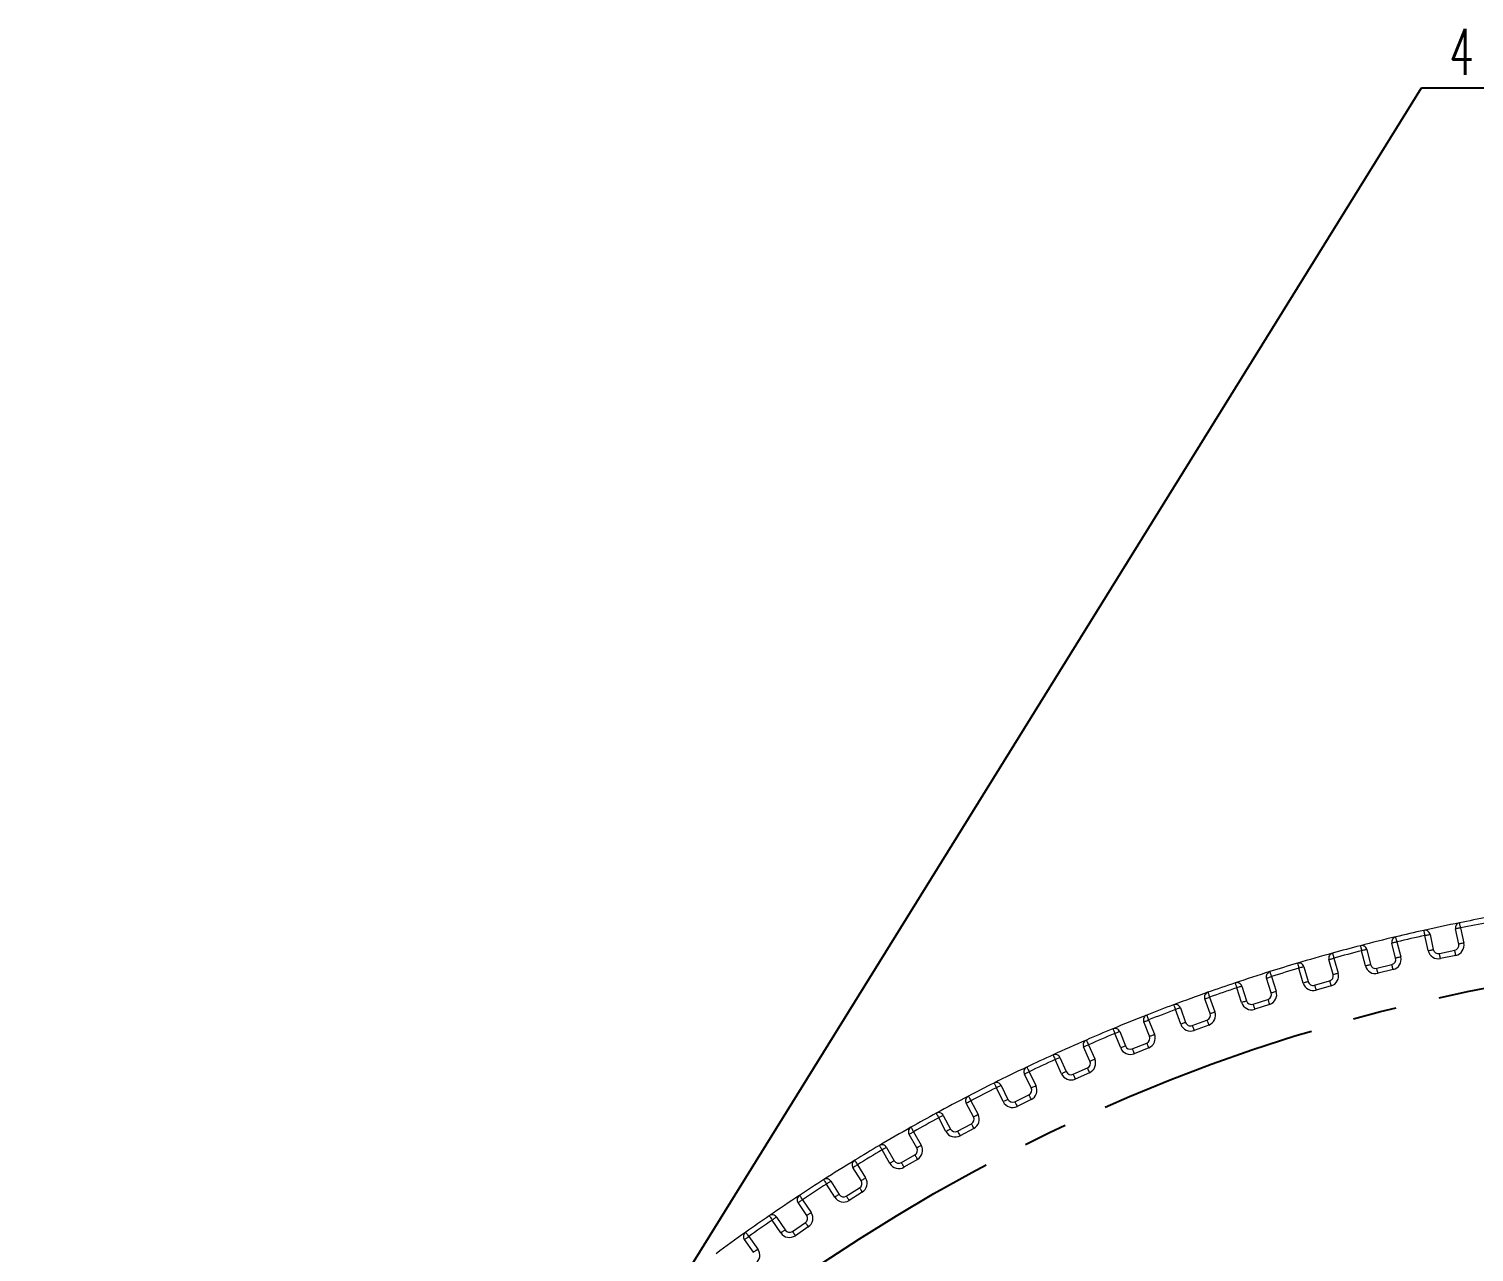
# Model space of a CAD drawing. Header units: millimetres. Extents: x 37 to 851, y 144 to 480.
# Drawn here: x 599 to 682.4, y 406.4 to 477 of the extents above; entities that cross this region are included whole.
import ezdxf

# ---------------------------------------------------------------- set-up
doc = ezdxf.new("R2010")
doc.units = ezdxf.units.MM
doc.linetypes.add('CENTERX2', pattern=[20.32, 12.7, -2.54, 2.54, -2.54])
doc.layers.add('FORMAT', color=7, linetype='Continuous')
doc.styles.add('SLDTEXTSTYLE0', font='TXT', dxfattribs={"width": 0.7, "bigfont": 'bigfont'})
doc.styles.add('SLDTEXTSTYLE1', font='TXT', dxfattribs={"width": 0.633333, "bigfont": 'bigfont'})
doc.dimstyles.new('SLDDIMSTYLE6', dxfattribs={"dimtxt": 3.031684, "dimasz": 3.302, "dimexe": 0, "dimexo": 0.0625, "dimgap": 0.757921, "dimtad": 0, "dimtih": 1, "dimtoh": 1, "dimdec": 0, "dimrnd": 1e-09, "dimzin": 12, "dimdsep": 46, "dimtxsty": 'SLDTEXTSTYLE0', "dimblk1": 'NONE', "dimblk2": 'OPEN30', "dimsah": 1, "dimcen": 0, "dimadec": 0, "dimazin": 3, "dimtfac": 1, "dimtdec": 1, "dimtmove": 0, "dimatfit": 3, "dimldrblk": 'NONE', "dimfxl": 1, "dimfrac": 2, "dimtolj": 1, "dimtzin": 12, "dimarcsym": 0})

# ---------------------------------------------------------------- blocks, each defined once
blk = doc.blocks.new('_OPEN30')
at = {"color": 0, "linetype": 'ByBlock', "lineweight": -2}
for p, q in [((-1, 0.267949), (0, 0)), ((0, 0), (-1, -0.267949)), ((0, 0), (-1, 0))]:
    blk.add_line(p, q, dxfattribs=at)
blk = doc.blocks.new('*D14')
at = {"layer": 'FORMAT'}
for p, q in [((630.343, 394.495), (679.401, 473.598)), ((679.401, 473.598), (690.906, 473.598)), ((628.603, 391.691), (630.343, 394.495))]:
    blk.add_line(p, q, dxfattribs=at)
at = {"layer": 'FORMAT', "xscale": 3.302, "yscale": 3.302, "rotation": 238.193453906}
blk.add_blockref('_OPEN30', (630.343, 394.495, 53.59), dxfattribs=at)
at = {"layer": 'FORMAT', "insert": (680.989, 477.009, 53.59), "char_height": 2.6458, "attachment_point": 1, "style": 'SLDTEXTSTYLE1'}
blk.add_mtext('4 x M4', dxfattribs=at)
blk = doc.blocks.new('_NONE')

msp = doc.modelspace()

# ---------------------------------------------------------------- linework, layer by layer
at = {"color": 7, "linetype": 'Continuous', "lineweight": 15}
for p, q in [((679.78022, 423.80172), (679.59416, 424.67706)), ((679.88761, 424.73942), (680.07366, 423.8641)), ((681.54088, 424.17597), (681.35483, 425.0513)), ((681.64827, 425.11367), (681.83433, 424.23834)), ((676.15617, 422.92744), (675.93968, 423.79573)), ((676.23077, 423.86831), (676.44726, 423.00001)), ((677.9027, 423.36289), (677.68621, 424.2312)), ((677.9773, 424.30377), (678.19379, 423.43548)), ((680.42948, 423.63303), (681.30981, 423.82015)), ((674.29512, 422.42335), (674.04846, 423.28357)), ((674.33683, 423.36625), (674.5835, 422.50604)), ((676.81093, 422.7815), (677.68419, 422.99923)), ((681.37219, 423.52671), (680.49185, 423.33959)), ((670.72252, 421.35847), (670.44598, 422.20955)), ((670.7313, 422.30226), (671.00784, 421.45118)), ((672.56485, 421.9272), (672.31818, 422.78742)), ((672.60656, 422.87011), (672.85323, 422.00989)), ((677.75677, 422.70814), (676.8835, 422.49041)), ((669.01061, 420.80224), (668.73408, 421.65332)), ((669.0194, 421.74603), (669.29593, 420.89495)), ((673.22429, 421.8042), (674.08943, 422.05228)), ((674.17212, 421.7639), (673.30699, 421.51583)), ((665.47365, 420.49744), (665.77972, 419.65653)), ((667.18926, 420.16956), (666.88319, 421.01047)), ((667.1651, 421.11308), (667.47117, 420.27216)), ((669.67396, 420.70233), (670.52991, 420.98045)), ((670.62261, 420.69513), (669.76666, 420.41701)), ((663.69964, 418.85806), (663.36442, 419.68778)), ((663.64257, 419.80017), (663.9778, 418.97044)), ((665.49781, 419.55392), (665.19175, 420.39483)), ((666.16423, 419.47723), (667.00996, 419.78504)), ((662.03071, 418.18377), (661.69549, 419.01349)), ((661.97364, 419.12587), (662.30887, 418.29615)), ((667.11256, 419.50313), (666.26684, 419.19532)), ((660.25793, 417.42558), (659.89395, 418.24309)), ((660.16801, 418.36512), (660.53199, 417.5476)), ((662.69941, 418.13038), (663.53387, 418.46753)), ((663.64625, 418.18937), (662.81179, 417.85223)), ((658.61355, 416.69345), (658.24956, 417.51097)), ((658.52363, 417.63299), (658.88761, 416.81547)), ((656.8683, 415.87385), (656.47601, 416.67816)), ((656.74564, 416.80968), (657.13794, 416.00536)), ((659.28369, 416.66343), (660.10588, 417.0295)), ((660.2279, 416.75543), (659.40571, 416.38936)), ((655.25047, 415.08478), (654.85818, 415.8891)), ((655.12782, 416.02061), (655.52011, 415.21629)), ((655.92126, 415.07817), (656.73017, 415.4727)), ((653.53489, 414.20478), (653.11477, 414.99491)), ((653.37965, 415.13575), (653.79977, 414.34562)), ((656.86168, 415.20307), (656.05277, 414.80853)), ((651.94558, 413.35973), (651.52546, 414.14986)), ((651.79035, 414.2907), (652.21047, 413.50057)), ((652.61619, 413.37653), (653.41085, 413.79905)), ((650.26176, 412.42038), (649.81432, 413.19538)), ((650.07413, 413.34537), (650.52157, 412.57038)), ((653.55169, 413.53417), (652.75704, 413.11165)), ((648.70291, 411.52038), (648.25547, 412.29537)), ((648.51528, 412.44538), (648.96272, 411.67038)), ((647.0529, 410.52284), (646.57869, 411.28175)), ((646.8331, 411.44073), (647.30732, 410.68182)), ((649.37253, 411.56058), (650.15195, 412.01058)), ((650.30195, 411.75077), (649.52253, 411.30077)), ((645.30661, 410.48687), (645.78083, 409.72796)), ((645.52641, 409.56899), (645.0522, 410.32789)), ((646.19422, 409.63253), (646.95746, 410.10946)), ((647.11644, 409.85504), (646.35319, 409.37811)), ((643.91222, 408.51448), (643.41181, 409.25636)), ((643.66052, 409.42413), (644.16093, 408.68224)), ((642.41995, 407.50793), (641.91954, 408.24982)), ((642.16825, 408.41758), (642.66866, 407.67569)), ((643.08513, 407.59474), (643.83126, 408.09801)), ((640.84354, 406.39773), (640.31754, 407.1217)), ((640.56025, 407.29803), (641.08624, 406.57406)), ((643.99902, 407.8493), (643.25289, 407.34602))]:
    msp.add_line(p, q, dxfattribs=at)
at = {"color": 7, "linetype": 'Continuous', "lineweight": 15, "flags": 128}
for points in [[(679.59416, 424.67706), (679.58144, 424.73418), (679.5692, 424.78911), (679.55792, 424.83974), (679.54804, 424.88411), (679.53992, 424.92053), (679.5339, 424.94759), (679.53018, 424.96425), (679.52893, 424.96988)], [(679.59416, 424.67706), (679.65141, 424.68922), (679.70646, 424.70092), (679.75719, 424.71171), (679.80166, 424.72116), (679.83815, 424.72891), (679.86527, 424.73468), (679.88197, 424.73823), (679.88761, 424.73942)], [(681.64827, 425.11367), (681.59102, 425.1015), (681.53597, 425.08979), (681.48524, 425.07901), (681.44077, 425.06957), (681.40428, 425.0618), (681.37716, 425.05604), (681.36046, 425.05249), (681.35483, 425.0513)], [(681.64827, 425.11367), (681.63666, 425.17103), (681.6255, 425.22619), (681.61521, 425.27703), (681.60619, 425.32158), (681.59879, 425.35815), (681.59329, 425.38532), (681.58991, 425.40206), (681.58876, 425.4077)], [(675.86427, 424.0861), (675.86572, 424.08052), (675.87001, 424.064), (675.87698, 424.03717), (675.88636, 424.00106), (675.89778, 423.95705), (675.91082, 423.90685), (675.92497, 423.85238), (675.93968, 423.79573)], [(676.23077, 423.86831), (676.22518, 423.86692), (676.20861, 423.86279), (676.18171, 423.85608), (676.14551, 423.84705), (676.1014, 423.83606), (676.05107, 423.82351), (675.99647, 423.8099), (675.93968, 423.79573)], [(677.9773, 424.30377), (677.92051, 424.28961), (677.86591, 424.276), (677.81558, 424.26345), (677.77147, 424.25245), (677.73527, 424.24342), (677.70837, 424.23672), (677.69181, 424.23259), (677.68621, 424.2312)], [(677.9773, 424.30377), (677.9637, 424.3607), (677.95062, 424.41544), (677.93856, 424.46588), (677.92799, 424.5101), (677.91932, 424.54638), (677.91287, 424.57334), (677.90891, 424.58995), (677.90757, 424.59555)], [(679.78022, 423.80172), (679.83747, 423.8139), (679.89251, 423.8256), (679.94325, 423.83638), (679.98771, 423.84583), (680.02421, 423.85359), (680.05132, 423.85935), (680.06802, 423.8629), (680.07366, 423.8641)], [(681.37219, 423.52671), (681.36002, 423.58395), (681.34832, 423.639), (681.33753, 423.68973), (681.32808, 423.7342), (681.32032, 423.7707), (681.31456, 423.79781), (681.31101, 423.81451), (681.30981, 423.82015)], [(681.83433, 424.23834), (681.77708, 424.22618), (681.72203, 424.21447), (681.6713, 424.20369), (681.62683, 424.19424), (681.59034, 424.18648), (681.56322, 424.18071), (681.54652, 424.17717), (681.54088, 424.17597)], [(672.23269, 423.07497), (672.23433, 423.06945), (672.23919, 423.05308), (672.2471, 423.02651), (672.25773, 422.99075), (672.27068, 422.94717), (672.28547, 422.89746), (672.3015, 422.84351), (672.31818, 422.78742)], [(674.04846, 423.28357), (674.054, 423.28515), (674.07041, 423.28985), (674.09706, 423.2975), (674.13292, 423.30778), (674.17662, 423.32031), (674.22648, 423.33461), (674.28057, 423.35012), (674.33683, 423.36625)], [(674.25696, 423.65542), (674.25849, 423.64987), (674.26304, 423.63342), (674.27042, 423.60669), (674.28035, 423.57073), (674.29246, 423.52691), (674.30627, 423.47692), (674.32125, 423.42267), (674.33683, 423.36625)], [(676.15617, 422.92744), (676.21296, 422.94159), (676.26757, 422.95521), (676.31789, 422.96776), (676.362, 422.97875), (676.3982, 422.98778), (676.4251, 422.99449), (676.44167, 422.99862), (676.44726, 423.00001)], [(677.75677, 422.70814), (677.74261, 422.76493), (677.729, 422.81954), (677.71645, 422.86986), (677.70545, 422.91397), (677.69642, 422.95017), (677.68972, 422.97707), (677.68559, 422.99363), (677.68419, 422.99923)], [(678.19379, 423.43548), (678.137, 423.42131), (678.0824, 423.4077), (678.03207, 423.39515), (677.98796, 423.38416), (677.95176, 423.37513), (677.92486, 423.36842), (677.9083, 423.36429), (677.9027, 423.36289)], [(680.49185, 423.33959), (680.47968, 423.39684), (680.46798, 423.45188), (680.4572, 423.50261), (680.44775, 423.54709), (680.43999, 423.58358), (680.43423, 423.61069), (680.43068, 423.62739), (680.42948, 423.63303)], [(670.44598, 422.20955), (670.45147, 422.21133), (670.4677, 422.21661), (670.49407, 422.22517), (670.52955, 422.23671), (670.57279, 422.25075), (670.62212, 422.26678), (670.67564, 422.28417), (670.7313, 422.30226)], [(670.64138, 422.58846), (670.64311, 422.58297), (670.64823, 422.56668), (670.65654, 422.54023), (670.66772, 422.50464), (670.68134, 422.46127), (670.69689, 422.41178), (670.71376, 422.35809), (670.7313, 422.30226)], [(672.60656, 422.87011), (672.60102, 422.86852), (672.58461, 422.86381), (672.55796, 422.85617), (672.5221, 422.84589), (672.4784, 422.83336), (672.42854, 422.81906), (672.37444, 422.80355), (672.31818, 422.78742)], [(674.29512, 422.42335), (674.30066, 422.42494), (674.31707, 422.42964), (674.34372, 422.43728), (674.37958, 422.44757), (674.42328, 422.4601), (674.47314, 422.4744), (674.52724, 422.48991), (674.5835, 422.50604)], [(676.8835, 422.49041), (676.86934, 422.5472), (676.85573, 422.60181), (676.84318, 422.65213), (676.83218, 422.69624), (676.82316, 422.73245), (676.81645, 422.75934), (676.81232, 422.77591), (676.81093, 422.7815)], [(667.06525, 421.39597), (667.06716, 421.39054), (667.07285, 421.37444), (667.08207, 421.34829), (667.09449, 421.31311), (667.10963, 421.27025), (667.12689, 421.22133), (667.14562, 421.16826), (667.1651, 421.11308)], [(668.6386, 421.93772), (668.64044, 421.93225), (668.64587, 421.91607), (668.65469, 421.88979), (668.66657, 421.85442), (668.68103, 421.81132), (668.69755, 421.76216), (668.71546, 421.7088), (668.73408, 421.65332)], [(669.0194, 421.74603), (669.01392, 421.74425), (668.99768, 421.73897), (668.97132, 421.7304), (668.93583, 421.71888), (668.8926, 421.70482), (668.84327, 421.6888), (668.78975, 421.67141), (668.73408, 421.65332)], [(670.72252, 421.35847), (670.728, 421.36025), (670.74424, 421.36553), (670.7706, 421.37409), (670.80609, 421.38562), (670.84932, 421.39967), (670.89865, 421.4157), (670.95217, 421.43309), (671.00784, 421.45118)], [(672.85323, 422.00989), (672.84768, 422.0083), (672.83127, 422.0036), (672.80462, 421.99596), (672.76876, 421.98567), (672.72506, 421.97314), (672.6752, 421.95884), (672.62111, 421.94333), (672.56485, 421.9272)], [(673.22429, 421.8042), (673.22588, 421.79866), (673.23059, 421.78225), (673.23823, 421.7556), (673.24851, 421.71974), (673.26104, 421.67604), (673.27534, 421.62618), (673.29085, 421.57209), (673.30699, 421.51583)], [(674.08943, 422.05228), (674.09102, 422.04674), (674.09573, 422.03033), (674.10337, 422.00368), (674.11365, 421.96782), (674.12618, 421.92411), (674.14048, 421.87426), (674.15599, 421.82016), (674.17212, 421.7639)], [(665.08639, 420.67573), (665.08842, 420.67033), (665.09441, 420.65435), (665.10415, 420.62839), (665.11725, 420.59346), (665.13322, 420.55089), (665.15143, 420.50233), (665.17119, 420.44963), (665.19175, 420.39483)], [(665.47365, 420.49744), (665.46824, 420.49547), (665.4522, 420.48963), (665.42614, 420.48015), (665.39109, 420.46739), (665.34836, 420.45184), (665.29963, 420.4341), (665.24674, 420.41485), (665.19175, 420.39483)], [(666.88319, 421.01047), (666.88861, 421.01244), (666.90465, 421.01828), (666.9307, 421.02776), (666.96576, 421.04052), (667.00848, 421.05607), (667.05722, 421.07381), (667.1101, 421.09306), (667.1651, 421.11308)], [(669.29593, 420.89495), (669.29045, 420.89317), (669.27422, 420.88788), (669.24785, 420.87932), (669.21237, 420.86779), (669.16913, 420.85374), (669.1198, 420.83772), (669.06628, 420.82032), (669.01061, 420.80224)], [(669.67396, 420.70233), (669.67574, 420.69685), (669.68101, 420.68062), (669.68958, 420.65425), (669.70111, 420.61876), (669.71516, 420.57553), (669.73118, 420.5262), (669.74858, 420.47268), (669.76666, 420.41701)], [(670.52991, 420.98045), (670.53169, 420.97497), (670.53696, 420.95873), (670.54553, 420.93236), (670.55706, 420.89688), (670.57111, 420.85364), (670.58714, 420.80432), (670.60453, 420.75079), (670.62261, 420.69513)], [(663.36442, 419.68778), (663.36976, 419.68994), (663.38559, 419.69633), (663.4113, 419.70672), (663.44588, 419.7207), (663.48804, 419.73773), (663.53613, 419.75715), (663.58831, 419.77824), (663.64257, 419.80017)], [(663.53291, 420.0794), (663.53501, 420.07403), (663.54126, 420.05814), (663.55139, 420.03234), (663.56503, 419.99761), (663.58165, 419.9553), (663.6006, 419.90702), (663.62118, 419.85464), (663.64257, 419.80017)], [(665.77972, 419.65653), (665.7743, 419.65456), (665.75826, 419.64872), (665.73221, 419.63923), (665.69715, 419.62648), (665.65443, 419.61093), (665.60569, 419.59319), (665.55281, 419.57394), (665.49781, 419.55392)], [(667.00996, 419.78504), (667.01193, 419.77962), (667.01777, 419.76358), (667.02725, 419.73754), (667.04001, 419.70247), (667.05556, 419.65975), (667.0733, 419.61102), (667.09254, 419.55813), (667.11256, 419.50313)], [(667.18926, 420.16956), (667.19468, 420.17153), (667.21072, 420.17737), (667.23677, 420.18685), (667.27183, 420.19961), (667.31455, 420.21516), (667.36328, 420.2329), (667.41617, 420.25215), (667.47117, 420.27216)], [(661.5804, 419.29054), (661.58261, 419.28521), (661.58916, 419.26945), (661.59979, 419.24385), (661.61411, 419.20939), (661.63155, 419.16741), (661.65144, 419.11951), (661.67303, 419.06754), (661.69549, 419.01349)], [(661.97364, 419.12587), (661.9683, 419.12371), (661.95247, 419.11731), (661.92676, 419.10693), (661.89217, 419.09296), (661.85002, 419.07592), (661.80193, 419.05649), (661.74975, 419.03542), (661.69549, 419.01349)], [(663.69964, 418.85806), (663.70499, 418.86022), (663.72082, 418.86662), (663.74652, 418.877), (663.78112, 418.89098), (663.82326, 418.908), (663.87135, 418.92743), (663.92353, 418.94852), (663.9778, 418.97044)], [(666.16423, 419.47723), (666.16621, 419.47181), (666.17204, 419.45577), (666.18153, 419.42972), (666.19429, 419.39465), (666.20983, 419.35194), (666.22757, 419.3032), (666.24682, 419.25031), (666.26684, 419.19532)], [(659.89395, 418.24309), (659.89921, 418.24544), (659.91481, 418.25238), (659.94013, 418.26365), (659.97422, 418.27883), (660.01575, 418.29732), (660.06313, 418.31842), (660.11454, 418.34131), (660.16801, 418.36512)], [(660.04867, 418.64036), (660.05096, 418.63507), (660.05775, 418.61941), (660.06878, 418.59397), (660.08362, 418.55974), (660.10171, 418.51803), (660.12234, 418.47045), (660.14473, 418.41881), (660.16801, 418.36512)], [(662.30887, 418.29615), (662.30352, 418.29399), (662.2877, 418.28759), (662.26199, 418.27721), (662.2274, 418.26324), (662.18525, 418.24621), (662.13716, 418.22677), (662.08498, 418.2057), (662.03071, 418.18377)], [(662.69941, 418.13038), (662.70156, 418.12504), (662.70796, 418.1092), (662.71835, 418.0835), (662.73232, 418.04891), (662.74935, 418.00676), (662.76878, 417.95867), (662.78986, 417.90649), (662.81179, 417.85223)], [(663.53387, 418.46753), (663.53603, 418.46218), (663.54243, 418.44635), (663.55281, 418.42065), (663.56679, 418.38605), (663.58382, 418.34391), (663.60325, 418.29581), (663.62433, 418.24364), (663.64625, 418.18937)], [(658.12488, 417.78383), (658.12727, 417.77858), (658.13437, 417.76306), (658.14589, 417.73785), (658.1614, 417.70391), (658.18029, 417.66256), (658.20185, 417.61539), (658.22524, 417.5642), (658.24956, 417.51097)], [(658.52363, 417.63299), (658.51836, 417.63065), (658.50277, 417.6237), (658.47744, 417.61242), (658.44336, 417.59725), (658.40183, 417.57876), (658.35444, 417.55766), (658.30303, 417.53477), (658.24956, 417.51097)], [(660.25793, 417.42558), (660.26319, 417.42792), (660.27879, 417.43487), (660.30412, 417.44614), (660.3382, 417.46132), (660.37973, 417.47981), (660.42711, 417.5009), (660.47852, 417.5238), (660.53199, 417.5476)], [(656.47601, 416.67816), (656.48119, 416.6807), (656.49653, 416.68818), (656.52145, 416.70033), (656.55498, 416.71668), (656.59584, 416.73661), (656.64246, 416.75935), (656.69304, 416.78402), (656.74564, 416.80968)], [(656.61677, 417.08058), (656.61925, 417.07538), (656.62658, 417.05996), (656.63849, 417.03493), (656.65452, 417.00124), (656.67405, 416.96018), (656.69633, 416.91335), (656.7205, 416.86253), (656.74564, 416.80968)], [(658.88761, 416.81547), (658.88234, 416.81313), (658.86675, 416.80619), (658.84142, 416.79491), (658.80734, 416.77973), (658.76581, 416.76125), (658.71842, 416.74015), (658.66701, 416.71726), (658.61355, 416.69345)], [(659.28369, 416.66343), (659.28604, 416.65817), (659.29298, 416.64257), (659.30426, 416.61724), (659.31943, 416.58316), (659.33792, 416.54162), (659.35902, 416.49425), (659.38191, 416.44284), (659.40571, 416.38936)], [(660.10588, 417.0295), (660.10823, 417.02423), (660.11517, 417.00863), (660.12645, 416.9833), (660.14162, 416.94922), (660.16012, 416.90769), (660.18121, 416.86031), (660.2041, 416.8089), (660.2279, 416.75543)], [(654.72404, 416.15744), (654.72662, 416.15229), (654.73426, 416.13701), (654.74665, 416.11222), (654.76333, 416.07885), (654.78366, 416.03818), (654.80685, 415.99179), (654.83201, 415.94145), (654.85818, 415.8891)], [(655.12782, 416.02061), (655.12264, 416.01809), (655.10729, 416.0106), (655.08237, 415.99845), (655.04884, 415.98209), (655.00798, 415.96216), (654.96136, 415.93942), (654.91078, 415.91476), (654.85818, 415.8891)], [(656.73017, 415.4727), (656.7327, 415.46752), (656.74018, 415.45218), (656.75233, 415.42726), (656.76869, 415.39373), (656.78862, 415.35287), (656.81135, 415.30625), (656.83603, 415.25567), (656.86168, 415.20307)], [(656.8683, 415.87385), (656.87348, 415.87638), (656.88882, 415.88386), (656.91374, 415.89602), (656.94727, 415.91237), (656.98813, 415.9323), (657.03475, 415.95504), (657.08533, 415.97971), (657.13794, 416.00536)], [(653.11477, 414.99491), (653.11986, 414.99762), (653.13493, 415.00563), (653.15941, 415.01864), (653.19235, 415.03616), (653.23249, 415.05751), (653.27829, 415.08185), (653.32797, 415.10827), (653.37965, 415.13575)], [(653.2414, 415.402), (653.24406, 415.39688), (653.25192, 415.38173), (653.2647, 415.35712), (653.28189, 415.32401), (653.30284, 415.28367), (653.32674, 415.23764), (653.35268, 415.18769), (653.37965, 415.13575)], [(655.52011, 415.21629), (655.51493, 415.21377), (655.49958, 415.20629), (655.47466, 415.19413), (655.44113, 415.17778), (655.40027, 415.15785), (655.35366, 415.13511), (655.30307, 415.11044), (655.25047, 415.08478)], [(655.92126, 415.07817), (655.92378, 415.07299), (655.93127, 415.05765), (655.94342, 415.03273), (655.95978, 414.99919), (655.97971, 414.95833), (656.00244, 414.91172), (656.02711, 414.86114), (656.05277, 414.80853)], [(651.38205, 414.41336), (651.3848, 414.4083), (651.39296, 414.3933), (651.40622, 414.36895), (651.42405, 414.33619), (651.44578, 414.29625), (651.47058, 414.2507), (651.49748, 414.20127), (651.52546, 414.14986)], [(651.79035, 414.2907), (651.78526, 414.288), (651.77018, 414.27999), (651.7457, 414.26697), (651.71276, 414.24945), (651.67262, 414.22811), (651.62683, 414.20376), (651.57714, 414.17734), (651.52546, 414.14986)], [(653.41085, 413.79905), (653.41355, 413.79396), (653.42157, 413.77889), (653.43458, 413.75441), (653.4521, 413.72147), (653.47344, 413.68133), (653.49779, 413.63553), (653.52421, 413.58585), (653.55169, 413.53417)], [(653.53489, 414.20478), (653.53998, 414.20748), (653.55505, 414.2155), (653.57953, 414.22851), (653.61247, 414.24603), (653.65261, 414.26737), (653.69841, 414.29172), (653.7481, 414.31814), (653.79977, 414.34562)], [(649.81432, 413.19538), (649.81931, 413.19826), (649.83409, 413.20679), (649.8581, 413.22065), (649.89041, 413.23931), (649.92979, 413.26204), (649.9747, 413.28797), (650.02344, 413.31611), (650.07413, 413.34537)], [(649.92667, 413.60663), (649.9295, 413.60161), (649.93789, 413.58675), (649.95152, 413.5626), (649.96986, 413.53011), (649.9922, 413.49052), (650.0177, 413.44535), (650.04536, 413.39634), (650.07413, 413.34537)], [(652.21047, 413.50057), (652.20538, 413.49786), (652.1903, 413.48985), (652.16582, 413.47684), (652.13289, 413.45932), (652.09275, 413.43797), (652.04695, 413.41362), (651.99726, 413.38721), (651.94558, 413.35973)], [(652.61619, 413.37653), (652.6189, 413.37144), (652.62691, 413.35637), (652.63993, 413.33188), (652.65744, 413.29895), (652.67879, 413.2588), (652.70314, 413.21301), (652.72956, 413.16332), (652.75704, 413.11165)], [(648.10295, 412.55371), (648.10588, 412.54874), (648.11456, 412.53404), (648.12865, 412.51017), (648.14762, 412.47804), (648.17073, 412.4389), (648.19711, 412.39424), (648.22572, 412.34577), (648.25547, 412.29537)], [(648.51528, 412.44538), (648.51029, 412.44249), (648.4955, 412.43396), (648.4715, 412.4201), (648.43919, 412.40144), (648.39982, 412.37871), (648.3549, 412.35277), (648.30616, 412.32464), (648.25547, 412.29537)], [(650.26176, 412.42038), (650.26675, 412.42326), (650.28154, 412.4318), (650.30554, 412.44566), (650.33785, 412.46432), (650.37723, 412.48705), (650.42214, 412.51298), (650.47088, 412.54112), (650.52157, 412.57038)], [(646.57869, 411.28175), (646.58357, 411.2848), (646.59805, 411.29385), (646.62156, 411.30854), (646.6532, 411.32831), (646.69175, 411.3524), (646.73574, 411.37988), (646.78347, 411.40971), (646.8331, 411.44073)], [(646.67661, 411.69668), (646.67962, 411.69176), (646.68852, 411.67719), (646.70298, 411.65354), (646.72245, 411.62171), (646.74616, 411.58293), (646.77321, 411.53867), (646.80257, 411.49066), (646.8331, 411.44073)], [(648.96272, 411.67038), (648.95773, 411.6675), (648.94295, 411.65897), (648.91894, 411.6451), (648.88663, 411.62645), (648.84725, 411.60372), (648.80234, 411.57779), (648.7536, 411.54965), (648.70291, 411.52038)], [(649.37253, 411.56058), (649.37541, 411.55558), (649.38395, 411.5408), (649.39781, 411.51679), (649.41646, 411.48448), (649.4392, 411.44511), (649.46513, 411.40019), (649.49327, 411.35145), (649.52253, 411.30077)], [(650.15195, 412.01058), (650.15483, 412.00558), (650.16337, 411.9908), (650.17723, 411.96679), (650.19589, 411.93448), (650.21862, 411.89511), (650.24455, 411.8502), (650.27269, 411.80145), (650.30195, 411.75077)], [(644.89075, 410.58075), (644.89385, 410.57589), (644.90304, 410.5615), (644.91796, 410.53813), (644.93803, 410.50669), (644.9625, 410.46837), (644.99042, 410.42465), (645.0207, 410.37722), (645.0522, 410.32789)], [(645.30661, 410.48687), (645.30172, 410.48382), (645.28725, 410.47477), (645.26374, 410.46008), (645.2321, 410.44031), (645.19354, 410.41622), (645.14956, 410.38873), (645.10183, 410.35891), (645.0522, 410.32789)], [(647.0529, 410.52284), (647.05779, 410.5259), (647.07226, 410.53495), (647.09578, 410.54964), (647.12741, 410.56941), (647.16597, 410.5935), (647.20996, 410.62098), (647.25768, 410.65081), (647.30732, 410.68182)], [(643.49519, 409.67446), (643.49837, 409.66965), (643.50778, 409.6554), (643.52305, 409.63227), (643.54361, 409.60114), (643.56867, 409.5632), (643.59725, 409.51992), (643.62826, 409.47296), (643.66052, 409.42413)], [(645.78083, 409.72796), (645.77594, 409.72491), (645.76146, 409.71586), (645.73795, 409.70117), (645.70631, 409.68141), (645.66776, 409.65731), (645.62377, 409.62983), (645.57605, 409.60001), (645.52641, 409.56899)], [(646.19422, 409.63253), (646.19727, 409.62764), (646.20632, 409.61317), (646.22101, 409.58965), (646.24078, 409.55801), (646.26487, 409.51946), (646.29236, 409.47547), (646.32218, 409.42775), (646.35319, 409.37811)], [(646.95746, 410.10946), (646.96052, 410.10457), (646.96956, 410.09009), (646.98425, 410.06658), (647.00403, 410.03494), (647.02811, 409.99639), (647.0556, 409.95241), (647.08542, 409.90468), (647.11644, 409.85504)], [(643.41181, 409.25636), (643.41659, 409.25959), (643.43074, 409.26914), (643.45372, 409.28464), (643.48465, 409.3055), (643.52234, 409.33092), (643.56534, 409.35993), (643.612, 409.3914), (643.66052, 409.42413)], [(641.74937, 408.49688), (641.75263, 408.49214), (641.76232, 408.47808), (641.77804, 408.45525), (641.79921, 408.42452), (641.82499, 408.38708), (641.85441, 408.34437), (641.88634, 408.29802), (641.91954, 408.24982)], [(642.16825, 408.41758), (642.16347, 408.41435), (642.14932, 408.40481), (642.12633, 408.3893), (642.0954, 408.36844), (642.05772, 408.34302), (642.01471, 408.31402), (641.96806, 408.28255), (641.91954, 408.24982)], [(643.83126, 408.09801), (643.83449, 408.09323), (643.84403, 408.07908), (643.85954, 408.05609), (643.8804, 408.02516), (643.90582, 407.98747), (643.93482, 407.94447), (643.96629, 407.89782), (643.99902, 407.8493)], [(643.91222, 408.51448), (643.917, 408.5177), (643.93115, 408.52725), (643.95413, 408.54275), (643.98506, 408.56361), (644.02275, 408.58903), (644.06575, 408.61804), (644.11241, 408.64951), (644.16093, 408.68224)], [(640.31754, 407.1217), (640.32221, 407.12509), (640.33601, 407.13513), (640.35845, 407.15142), (640.38863, 407.17335), (640.4254, 407.20006), (640.46737, 407.23055), (640.5129, 407.26363), (640.56025, 407.29803)], [(640.38628, 407.54245), (640.38963, 407.53775), (640.39953, 407.52384), (640.4156, 407.50125), (640.43724, 407.47086), (640.4636, 407.43383), (640.49367, 407.39157), (640.52631, 407.34572), (640.56025, 407.29803)], [(642.66866, 407.67569), (642.66388, 407.67247), (642.64973, 407.66292), (642.62675, 407.64742), (642.59581, 407.62655), (642.55813, 407.60113), (642.51513, 407.57213), (642.46847, 407.54066), (642.41995, 407.50793)], [(643.08513, 407.59474), (643.08835, 407.58995), (643.0979, 407.5758), (643.1134, 407.55282), (643.13426, 407.52189), (643.15969, 407.4842), (643.18869, 407.4412), (643.22016, 407.39455), (643.25289, 407.34602)], [(640.84354, 406.39773), (640.8482, 406.40112), (640.86201, 406.41114), (640.88444, 406.42744), (640.91462, 406.44937), (640.9514, 406.47609), (640.99337, 406.50658), (641.03889, 406.53966), (641.08624, 406.57406)]]:
    msp.add_lwpolyline(points, dxfattribs=at)
at = {"color": 7, "linetype": 'Continuous', "lineweight": 15}
for centre, radius, start, end in [((703.01224, 319.55387), 108, 100.5586028, 101.4413972), ((703.01224, 319.55387), 107.7, 100.5586028, 101.4413972), ((703.01224, 319.55387), 108, 102.5586028, 103.4413972), ((703.01224, 319.55387), 107.7, 102.5586028, 103.4413972), ((703.01224, 319.55387), 108, 101.4413972, 102.5586028), ((679.59416, 424.67705), 0.3, 12, 102.5586028), ((681.64827, 425.11367), 0.3, 101.4413972, 192), ((703.01224, 319.55387), 108, 104.5586028, 105.4413972), ((703.01224, 319.55387), 107.7, 104.5586028, 105.4413972), ((703.01224, 319.55387), 108, 103.4413972, 104.5586028), ((675.93968, 423.79574), 0.3, 14, 104.5586028), ((677.9773, 424.30377), 0.3, 103.4413972, 194), ((680.36711, 423.92647), 0.6, 192, 282), ((680.36711, 423.92647), 0.3, 192, 282), ((681.24744, 424.11359), 0.3, 282, 12), ((681.24744, 424.11359), 0.6, 282, 12), ((703.01224, 319.55387), 108, 106.5586028, 107.4413972), ((703.01224, 319.55387), 108, 105.4413972, 106.5586028), ((672.31818, 422.78742), 0.3, 16, 106.5586028), ((674.33683, 423.36625), 0.3, 105.4413972, 196), ((676.73835, 423.07259), 0.6, 194, 284), ((676.73835, 423.07259), 0.3, 194, 284), ((677.61162, 423.29032), 0.3, 284, 14), ((677.61162, 423.29032), 0.6, 284, 14), ((703.01224, 319.55387), 108, 107.4413972, 108.5586028), ((670.7313, 422.30226), 0.3, 107.4413972, 198), ((703.01224, 319.55387), 107.7, 106.5586028, 107.4413972), ((674.00674, 422.34066), 0.3, 286, 16), ((674.00674, 422.34066), 0.6, 286, 16), ((703.01224, 319.55387), 108, 109.4413972, 110.5586028), ((667.1651, 421.11308), 0.3, 109.4413972, 200), ((703.01224, 319.55387), 108, 108.5586028, 109.4413972), ((703.01224, 319.55387), 107.7, 108.5586028, 109.4413972), ((668.73408, 421.65332), 0.3, 18, 108.5586028), ((670.4372, 421.26576), 0.3, 288, 18), ((670.4372, 421.26576), 0.6, 288, 18), ((673.1416, 422.09258), 0.6, 196, 286), ((673.1416, 422.09258), 0.3, 196, 286), ((703.01224, 319.55387), 108, 110.5586028, 111.4413972), ((665.19175, 420.39483), 0.3, 20, 110.5586028), ((669.58125, 420.98765), 0.6, 198, 288), ((669.58125, 420.98765), 0.3, 198, 288), ((703.01224, 319.55387), 108, 111.4413972, 112.5586028), ((663.64257, 419.80016), 0.3, 111.4413972, 202), ((703.01224, 319.55387), 107.7, 110.5586028, 111.4413972), ((666.06163, 419.75913), 0.3, 200, 290), ((666.90735, 420.06695), 0.3, 290, 20), ((666.90735, 420.06695), 0.6, 290, 20), ((703.01224, 319.55387), 108, 112.5586028, 113.4413972), ((703.01224, 319.55387), 107.7, 112.5586028, 113.4413972), ((661.69549, 419.01349), 0.3, 22, 112.5586028), ((663.42149, 418.74568), 0.3, 292, 22), ((663.42149, 418.74568), 0.6, 292, 22), ((666.06163, 419.75913), 0.6, 200, 290), ((703.01224, 319.55387), 108, 113.4413972, 114.5586028), ((660.16801, 418.36511), 0.3, 113.4413972, 204), ((662.58702, 418.40853), 0.6, 202, 292), ((662.58702, 418.40853), 0.3, 202, 292), ((703.01224, 319.55387), 108, 114.5586028, 115.4413972), ((703.01224, 319.55387), 107.7, 114.5586028, 115.4413972), ((658.24956, 417.51097), 0.3, 24, 114.5586028), ((659.98386, 417.30356), 0.3, 294, 24), ((659.98386, 417.30356), 0.6, 294, 24), ((703.01224, 319.55387), 108, 115.4413972, 116.5586028), ((656.74565, 416.80968), 0.3, 115.4413972, 206), ((659.16167, 416.93749), 0.6, 204, 294), ((659.16167, 416.93749), 0.3, 204, 294), ((703.01224, 319.55387), 108, 116.5586028, 117.4413972), ((703.01224, 319.55387), 107.7, 116.5586028, 117.4413972), ((654.85818, 415.8891), 0.3, 26, 116.5586028), ((656.59866, 415.74234), 0.3, 296, 26), ((656.59866, 415.74234), 0.6, 296, 26), ((703.01224, 319.55387), 108, 117.4413972, 118.5586028), ((653.37965, 415.13575), 0.3, 117.4413972, 208), ((655.78975, 415.34781), 0.6, 206, 296), ((655.78975, 415.34781), 0.3, 206, 296), ((703.01224, 319.55387), 108, 118.5586028, 119.4413972), ((703.01224, 319.55387), 107.7, 118.5586028, 119.4413972), ((651.52546, 414.14986), 0.3, 28, 118.5586028), ((653.27, 414.06394), 0.3, 298, 28), ((653.27, 414.06394), 0.6, 298, 28), ((703.01224, 319.55387), 108, 119.4413972, 120.5586028), ((650.07413, 413.34537), 0.3, 119.4413972, 210), ((652.47535, 413.64141), 0.6, 208, 298), ((652.47535, 413.64141), 0.3, 208, 298), ((703.01224, 319.55387), 108, 120.5586028, 121.4413972), ((703.01224, 319.55387), 107.7, 120.5586028, 121.4413972), ((648.25547, 412.29537), 0.3, 30, 120.5586028), ((650.00195, 412.27038), 0.3, 300, 30), ((650.00195, 412.27038), 0.6, 300, 30), ((703.01224, 319.55387), 108, 121.4413972, 122.5586028), ((646.8331, 411.44072), 0.3, 121.4413972, 212), ((649.22253, 411.82038), 0.6, 210, 300), ((649.22253, 411.82038), 0.3, 210, 300), ((703.01224, 319.55387), 108, 122.5586028, 123.4413972), ((645.0522, 410.32789), 0.3, 32, 122.5586028), ((646.79849, 410.36387), 0.3, 302, 32), ((646.79849, 410.36387), 0.6, 302, 32), ((703.01224, 319.55387), 108, 123.4413972, 124.5586028), ((643.66052, 409.42413), 0.3, 123.4413972, 214), ((703.01224, 319.55387), 107.7, 122.5586028, 123.4413972), ((646.03524, 409.88694), 0.3, 212, 302), ((646.03524, 409.88694), 0.6, 212, 302), ((703.01224, 319.55387), 108, 124.5586028, 125.4413972), ((703.01224, 319.55387), 107.7, 124.5586028, 125.4413972), ((641.91954, 408.24982), 0.3, 34, 124.5586028), ((643.66351, 408.34672), 0.3, 304, 34), ((643.66351, 408.34672), 0.6, 304, 34), ((703.01224, 319.55387), 108, 125.4413972, 126.5586028), ((640.56025, 407.29803), 0.3, 125.4413972, 216), ((642.91737, 407.84345), 0.6, 214, 304), ((642.91737, 407.84345), 0.3, 214, 304), ((640.60083, 406.22139), 0.6, 306, 36)]:
    msp.add_arc(centre, radius, start, end, dxfattribs=at)
at = {"layer": 'FORMAT', "linetype": 'CENTERX2'}
msp.add_circle((703.01224, 319.55387), 104, dxfattribs=at)

# ---------------------------------------------------------------- dimensions: what is measured, and where the dimension line sits
at = {"layer": 'FORMAT'}
dim = msp.add_diameter_dim_2p(p1=(628.6035, 391.69075), p2=(630.34277, 394.4952), text='<> x M4\\P', dimstyle='SLDDIMSTYLE6', override={"dimpost": '<>'}, dxfattribs=at)
dim.commit()
dim.dimension.update_dxf_attribs({"geometry": '*D14', "text_midpoint": (685.94725, 475.36214), "dimtype": 163})

doc.saveas('drawing.dxf')
